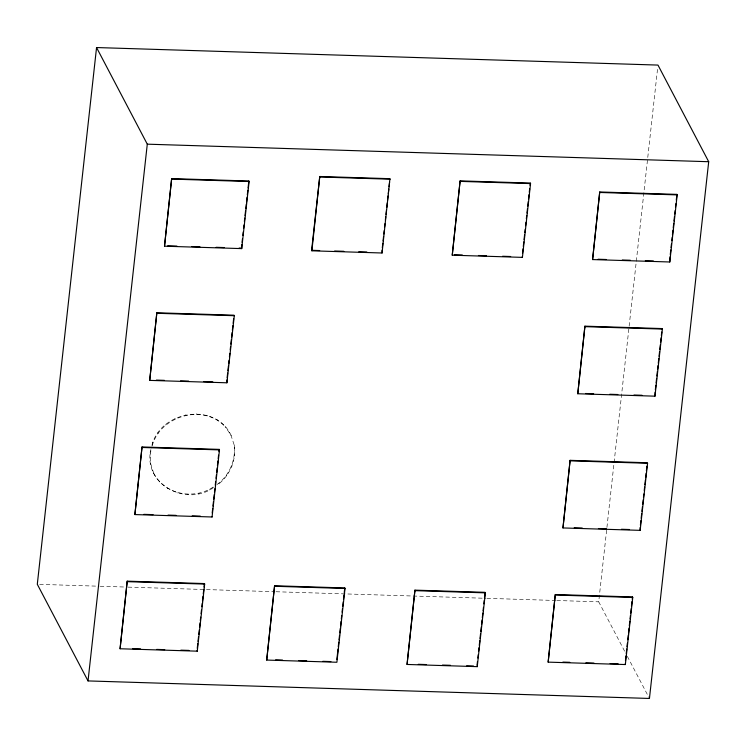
<?xml version="1.0" encoding="UTF-8"?>
<svg xmlns="http://www.w3.org/2000/svg" width="746" height="746" viewBox="0 0 746 746"><rect width="100%" height="100%" fill="white"/><g stroke="black" fill="none" stroke-linecap="round" stroke-linejoin="round"><path stroke-width="0.56" stroke-dasharray="3.73 2.8" d="M624.616 651.165L598.712 601.826L657.58 68.548M213.44 487.558C186.621 507.364 142.561 483.846 150.869 449.549M151.904 445.399C160.474 410.654 215.361 401.525 231.157 435.496L225.115 426.442M153.779 473.477L150.645 463.639L150.356 453.167L151.914 446.947M152.175 445.912C160.157 415.625 203.854 403.176 225.385 426.954M216.946 484.592C229.274 475.696 236.184 459.956 234.02 444.83L234.291 445.334C236.454 460.469 229.544 476.209 217.217 485.105M153.508 472.964C163.999 494.495 194.063 500.221 213.169 487.045M39.631 584.36L99.032 586.216M100.197 586.253L126.988 587.093M128.153 587.13L274.91 591.709M276.076 591.746L485.73 598.292M486.896 598.329L555.621 600.483M556.786 600.511L598.712 601.826M627.321 656.312L648.908 697.426M217.105 419.774L217.366 420.278M234.309 455.293L234.57 455.806M207.388 415.429L207.658 415.942M231.717 465.663L231.987 466.175M196.646 413.722L196.907 414.235M226.439 475.239L226.709 475.752M185.595 414.748L185.866 415.261M218.83 483.371L219.1 483.884M174.993 418.459L175.263 418.963M209.402 489.497L209.673 490.01M165.565 424.577L165.836 425.089M198.8 493.199L199.07 493.712M157.956 432.708L158.227 433.221M187.759 494.234L188.02 494.738M152.678 442.285L152.949 442.798M177.007 492.519L177.278 493.031M150.095 452.663L150.356 453.167M167.3 488.182L167.561 488.695M150.375 463.126L150.645 463.639M159.28 481.506L159.551 482.019M230.887 434.983L234.291 445.334"/><path stroke-width="1.12" d="M96.551 47.548L37.3 584.286L88.028 680.921L649.449 698.452L708.7 161.714L657.972 65.079L96.551 47.548L147.288 144.174L88.028 680.921M127.212 581.153L120.078 648.759L197.27 651.174L204.674 584.081L204.404 583.568L127.212 581.153L120.078 648.759M142.029 446.966L134.886 514.572L212.078 516.987L219.492 449.894L219.221 449.381L142.029 446.966L134.886 514.572M156.837 312.779L149.704 380.385L226.896 382.801L234.3 315.707L234.03 315.194L156.837 312.779L149.704 380.385M171.655 178.602L164.512 246.199L241.713 248.614L249.117 181.52L248.847 181.008L171.655 178.602L164.512 246.199M197.252 648.349L197.765 643.723M198.026 641.401L198.529 636.776M198.79 634.464L199.303 629.838M199.555 627.526L200.068 622.901M200.32 620.588L200.702 617.11M201.084 613.641L201.467 610.172M201.849 606.703L202.241 603.234M202.492 600.922L203.005 596.287M203.257 593.975L203.77 589.349M204.022 587.037L204.404 583.568M212.2 513.006L212.703 508.38M212.964 506.068L213.477 501.433M213.729 499.121L214.242 494.495M214.494 492.183L214.876 488.714M215.258 485.245L215.641 481.767M216.032 478.298L216.415 474.829M216.666 472.516L217.179 467.891M217.431 465.579L217.944 460.953M218.196 458.631L218.578 455.163M218.97 451.694L219.221 449.381M226.887 379.975L226.896 382.801M227.138 377.663L227.651 373.037M227.903 370.725L228.416 366.09M228.668 363.778L229.05 360.309M229.432 356.84L229.824 353.371M230.206 349.902L230.589 346.424M230.84 344.111L231.353 339.486M231.605 337.173L232.118 332.548M232.37 330.236L232.883 325.61M233.144 323.288L233.647 318.663M241.713 248.614L241.825 244.632M242.077 242.319L242.459 238.851M242.842 235.382L243.224 231.903M243.616 228.435L243.998 224.966M244.38 221.497L244.763 218.028M245.014 215.715L245.527 211.081M245.779 208.768L246.292 204.143M246.553 201.83L247.057 197.205M247.318 194.893L247.821 190.267M248.082 187.945L248.847 181.008M274.584 585.759L266.704 660.07L336.884 662.262L345.025 588.463L344.764 587.951L274.584 585.759L266.704 660.07M311.614 250.292L319.764 176.494L389.944 178.686L382.064 252.997L311.884 250.805L311.614 250.292L319.67 250.544M311.884 250.805L319.764 176.494M336.866 659.445L338.013 649.067M338.264 646.763L338.777 642.147M339.029 639.844L339.542 635.228M339.794 632.925L340.307 628.309M340.558 626.006L341.071 621.39M341.323 619.087L341.705 615.627M342.088 612.168L342.47 608.708M342.722 606.405L343.235 601.789M343.486 599.486L343.999 594.87M344.251 592.566L344.764 587.951M382.045 250.18L382.064 252.997M382.306 247.877L382.81 243.261M383.071 240.958L383.575 236.342M383.836 234.039L384.209 230.579M384.591 227.12L384.973 223.66M385.356 220.201L385.738 216.741M385.999 214.428L386.503 209.822M386.754 207.509L387.267 202.903M387.519 200.59L388.032 195.984M388.284 193.671L388.797 189.064M389.048 186.752L389.561 182.145M414.935 590.142L407.055 664.453L477.235 666.654L485.385 592.846L485.114 592.333L414.935 590.142L407.055 664.453M460.114 180.877L452.244 255.188L522.414 257.379L530.565 183.581L530.294 183.068L460.114 180.877L452.244 255.188M477.095 664.984L477.477 661.525M477.86 658.065L478.242 654.606M478.624 651.146L479.007 647.687M479.258 645.383L479.771 640.767M480.023 638.464L480.536 633.848M480.788 631.545L481.291 626.929M481.552 624.626L482.056 620.01M482.317 617.707L482.821 613.091M483.082 610.788L483.464 607.328M483.846 603.868L484.219 600.409M484.48 598.106L484.984 593.49M522.526 253.407L523.039 248.8M523.291 246.497L523.804 241.881M524.056 239.578L524.569 234.962M524.82 232.659L525.203 229.199M525.585 225.74L525.967 222.28M526.35 218.82L526.732 215.361M526.984 213.048L527.497 208.442M527.748 206.129L528.261 201.523M528.513 199.21L529.026 194.603M529.278 192.291L529.66 188.831M530.042 185.372L530.294 183.068M555.294 594.525L548.151 662.131L625.344 664.546L632.757 597.453L632.487 596.94L555.294 594.525L548.151 662.131M570.103 460.338L562.969 527.944L640.161 530.359L647.565 463.266L647.295 462.753L570.103 460.338L562.969 527.944M584.92 326.161L577.777 393.757L654.979 396.173L662.383 329.079L662.112 328.566L584.92 326.161L577.777 393.757M599.728 191.974L592.594 259.571L669.787 261.986L677.191 194.893L676.93 194.38L599.728 191.974L592.594 259.571M625.465 660.564L625.978 655.939M626.23 653.617L626.743 648.992M626.994 646.679L627.377 643.211M627.759 639.742L628.272 635.116M628.524 632.804L629.037 628.169M629.298 625.857L629.801 621.231M630.062 618.919L630.445 615.45M630.696 613.137L631.209 608.503M631.461 606.19L631.974 601.565M632.235 599.252L632.487 596.94M640.152 527.534L640.161 530.359M640.404 525.221L640.917 520.596M641.168 518.274L641.681 513.649M641.933 511.336L642.446 506.711M642.698 504.399L643.211 499.773M643.472 497.461L643.854 493.983M644.236 490.514L644.619 487.045M644.87 484.732L645.383 480.107M645.635 477.794L646.148 473.169M646.409 470.847L646.913 466.222M655.091 392.191L654.979 396.173M655.342 389.878L655.855 385.253M656.107 382.94L656.62 378.306M656.881 375.993L657.385 371.368M657.646 369.056L658.028 365.587M658.28 363.274L658.793 358.639M659.044 356.327L659.557 351.702M659.818 349.389L660.322 344.764M660.583 342.451L661.087 337.826M661.348 335.504L661.73 332.035M670.029 256.848L669.787 261.986M670.281 254.535L670.794 249.91M671.055 247.597L671.437 244.119M671.82 240.65L672.202 237.181M672.454 234.869L672.967 230.244M673.218 227.931L673.731 223.296M673.992 220.984L674.496 216.359M674.757 214.046L675.139 210.577M675.522 207.108L675.904 203.639M676.286 200.161L676.93 194.38M147.288 144.174L708.7 161.714M320.034 177.007L390.214 179.199M460.385 181.39L530.565 183.581M171.925 179.105L249.117 181.52M599.998 192.477L677.191 194.893M167.701 245.798L176.923 246.087M191.899 246.553L199.965 246.805M216.098 247.308L224.154 247.56M239.14 248.026L241.443 248.101M334.628 251.01L343.831 251.299M358.789 251.766L366.836 252.017M454.267 254.75L462.324 255.001M478.428 255.505L486.485 255.757M502.59 256.26L510.646 256.512M598.087 259.244L606.153 259.496M622.285 260L630.342 260.251M645.327 260.718L653.393 260.969M157.108 313.292L234.3 315.707M585.19 326.664L662.383 329.079M156.343 380.096L164.409 380.348M180.541 380.852L188.607 381.103M203.583 381.57L212.806 381.859M585.573 393.506L593.639 393.757M609.771 394.261L617.837 394.513M633.969 395.016L642.036 395.268M142.29 447.479L219.492 449.894M570.373 460.851L647.565 463.266M143.838 514.348L153.051 514.637M168.036 515.104L176.093 515.355M192.226 515.859L200.292 516.111M574.224 527.795L582.281 528.047M598.413 528.55L606.479 528.802M621.455 529.268L629.521 529.52M127.482 581.666L204.674 584.081M274.854 586.272L345.025 588.463M415.205 590.655L485.385 592.846M555.556 595.038L632.757 597.453M132.48 648.647L140.546 648.899M156.679 649.402L164.745 649.654M180.868 650.158L188.934 650.409M562.866 662.094L569.776 662.308M585.908 662.812L593.975 663.063M610.097 663.567L618.164 663.819M275.638 659.846L282.548 660.061M298.652 660.564L306.699 660.816M322.813 661.32L330.86 661.571M418.292 664.304L426.348 664.555M442.453 665.059L450.509 665.311M466.614 665.814L473.514 666.029M522.144 256.866L522.414 257.379M625.083 664.033L625.344 664.546M476.964 666.141L477.235 666.654M211.817 516.474L212.078 516.987M197 650.661L197.27 651.174"/></g></svg>
